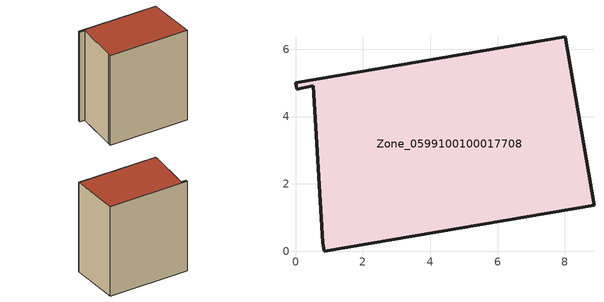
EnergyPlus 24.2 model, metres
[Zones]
Zone_0599100100017708
 floor ground (C_G): 0.81,0.25 0.52,4.91 0.03,4.82 0,5 8.01,6.37 8.86,1.37 0.85,0 z0
 wall outside (C_F): 0,5 0.03,4.82 0.52,4.91 0.81,0.25 0.85,0 8.86,1.37 8.01,6.37 0,5 z0:9.13
 roof outside (C_R): 0.52,4.91 0.81,0.25 0.85,0 8.86,1.37 8.01,6.37 0,5 0.03,4.82 z9.13
[BUILDING]
Pand.0599100100017708: North Axis=0; Terrain=City; Loads Convergence Tolerance Value=0.04; Temperature Convergence Tolerance Value=0.4; Solar Distribution=FullExterior; Maximum Number of Warmup Days=25; Minimum Number of Warmup Days=1
[Site:Location]
Rotterdam.The.Hague.AP_ZH_NLD Design_Conditions: Latitude=51.96; Longitude=4.45; Time Zone=1; Elevation=-4.5
[SITE:GROUNDTEMPERATURE:BUILDINGSURFACE]
18, 18, 18, 18, 18, 18, 18, 18, 18, 18, 18, 18
[MATERIAL] Thermal Absorptance=0.9; Solar Absorptance=0.7; Visible Absorptance=0.7
Name | Roughness | Thickness | Conductivity | Density | Specific Heat
G.TI.2015-2018 | MediumSmooth | 0.15 | 0.0428571 | 540 | 1210
F.TI.2015-2018 | Rough | 0.3 | 0.0666667 | 1920 | 840
R.TI.2015-2018 | MediumRough | 0.2 | 0.0333333 | 1500 | 1000
[CONSTRUCTION]
C_G: G.TI.2015-2018
C_F: F.TI.2015-2018
C_R: R.TI.2015-2018
[ZONE]
Zone_0599100100017708: Type=1; Multiplier=1; Ceiling Height=Autocalculate; Volume=Autocalculate; Floor Area=autocalculate; Part of Total Floor Area=Yes
[ZONEINFILTRATION:DESIGNFLOWRATE]
Infil_Zone_0599100100017708: Zone or ZoneList or Space or SpaceList=Zone_0599100100017708; Schedule=AlwaysOn; Design Flow Rate Calculation Method=Flow/Area; Flow Rate per Floor Area=0.0015; Constant Term Coefficient=1; Temperature Term Coefficient=0; Velocity Term Coefficient=0; Velocity Squared Term Coefficient=0
[HVACTEMPLATE:ZONE:IDEALLOADSAIRSYSTEM]
Zone_0599100100017708: Maximum Heating Supply Air Temperature=50; Minimum Cooling Supply Air Temperature=13; Maximum Heating Supply Air Humidity Ratio=0.0156; Minimum Cooling Supply Air Humidity Ratio=0.0077; Heating Limit=NoLimit; Cooling Limit=NoLimit; Dehumidification Control Type=ConstantSensibleHeatRatio; Cooling Sensible Heat Ratio=0.7; Dehumidification Setpoint=60; Humidification Control Type=None; Humidification Setpoint=30; Outdoor Air Method=None; Outdoor Air Flow Rate per Person=0.00944; Outdoor Air Flow Rate per Zone Floor Area=0; Outdoor Air Flow Rate per Zone=0; Demand Controlled Ventilation Type=None; Outdoor Air Economizer Type=NoEconomizer; Heat Recovery Type=None; Sensible Heat Recovery Effectiveness=0.7; Latent Heat Recovery Effectiveness=0.65
[ZONECONTROL:THERMOSTAT]
ThermostatControl_Zone_0599100100017708: Zone or ZoneList=Zone_0599100100017708; Control Type Schedule=DualSetpointControlType; Control 1=Thermostat_Zone_0599100100017708; Temperature Difference Between Cutout And Setpoint=0
[THERMOSTATSETPOINT:DUALSETPOINT]
Thermostat_Zone_0599100100017708: Heating Setpoint Temperature Schedule=HeatingSetpoint_Zone_0599100100017708; Cooling Setpoint Temperature Schedule=CoolingSetpoint_Zone_0599100100017708
[SCHEDULE:COMPACT]
HeatingSetpoint_Zone_0599100100017708: Through: 12/31, For: AllDays, Until: 24:00, 21
CoolingSetpoint_Zone_0599100100017708: Through: 12/31, For: AllDays, Until: 24:00, 24
DualSetpointControlType: Through: 12/31, For: AllDays, Until: 24:00, 4
AlwaysOn: Through: 12/31, For: AllDays, Until: 24:00, 1
